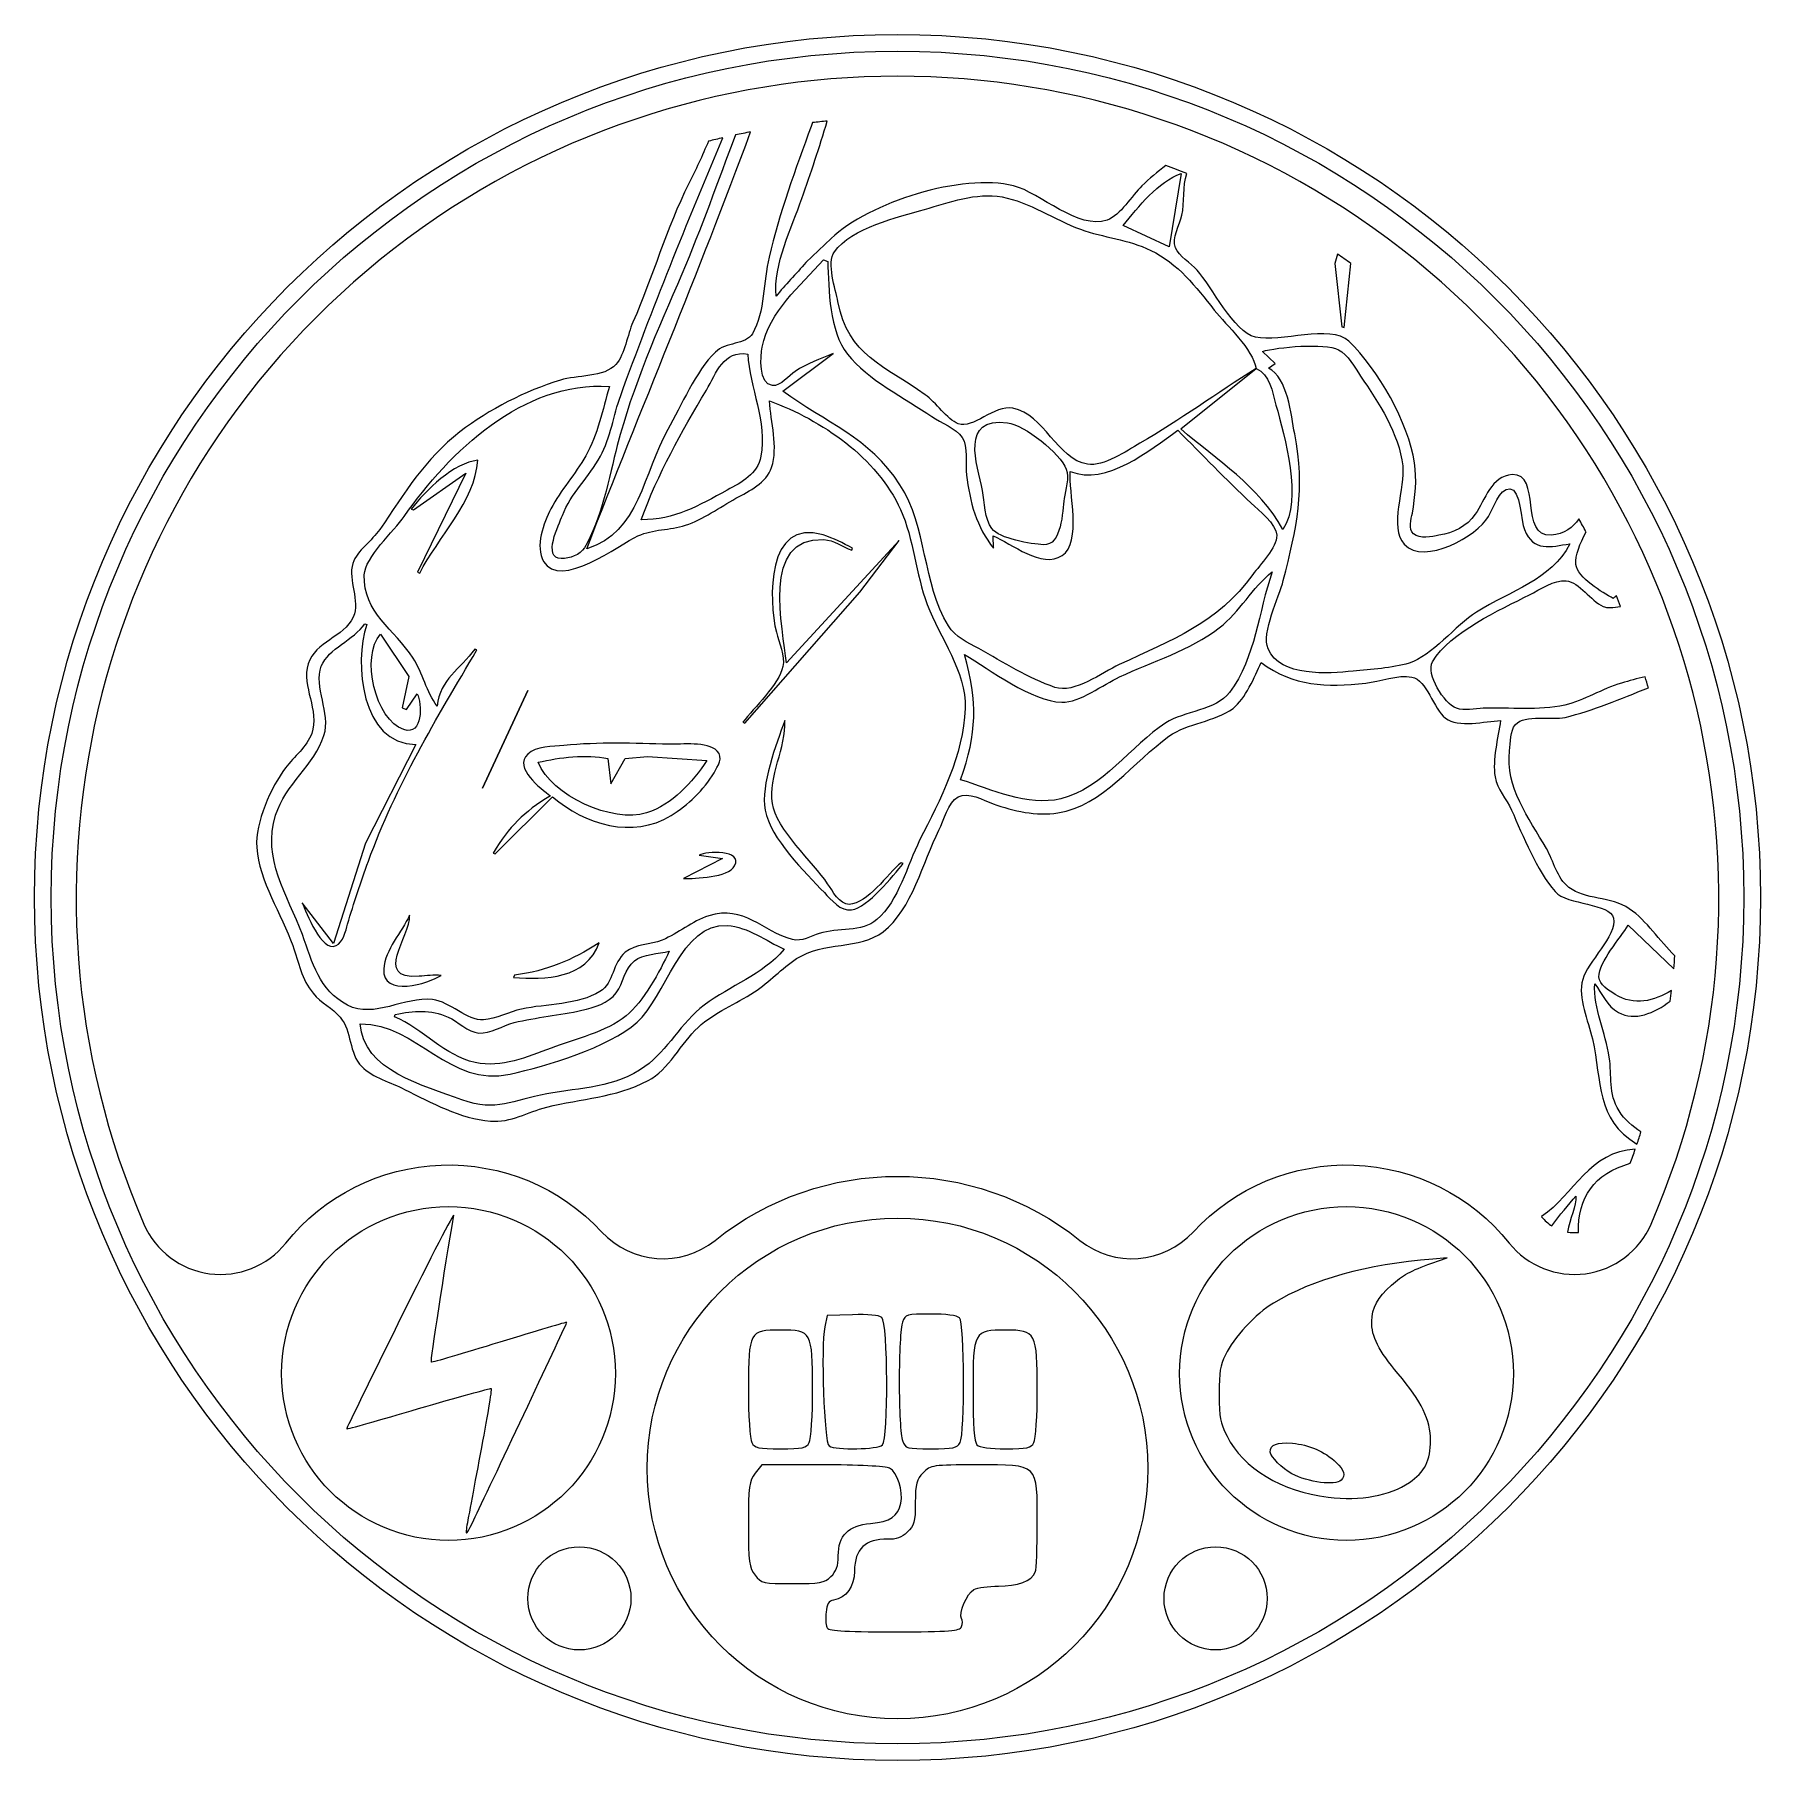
# Model space of a CAD drawing. Header units: millimetres. Extents: x -20.7 to 20.7, y -20.7 to 20.7.
import ezdxf

# ---------------------------------------------------------------- set-up
doc = ezdxf.new("R2010")
doc.units = ezdxf.units.MM
doc.layers.get('0').update_dxf_attribs({"linetype": 'CONTINUOUS'})

msp = doc.modelspace()

# ---------------------------------------------------------------- linework, layer by layer
for p, q in [((6.799, 17.357), (6.508, 15.595)), ((-1.588, 15.799), (-2.196, 15.222)), ((6.508, 15.595), (5.412, 16.111)), ((-1.776, 15.284), (-1.673, 15.246)), ((-2.746, 12.135), (-1.542, 13.039)), ((9.051, 12.802), (8.747, 13.088)), ((6.788, 11.233), (8.597, 12.676)), ((8.892, 12.685), (9.051, 12.802)), ((-11.603, 9.289), (-10.347, 10.174)), ((-10.347, 10.174), (-11.505, 7.795)), ((-11.654, 9.308), (-11.603, 9.289)), ((0.036, 8.555), (-2.664, 5.627)), ((-1.098, 8.326), (-1.08, 8.377)), ((-0.9, 7.32), (0.036, 8.555)), ((2.303, 8.372), (2.294, 8.667)), ((-11.505, 7.795), (-11.453, 7.776)), ((-3.658, 4.18), (-0.9, 7.32)), ((-12.77, 6.563), (-12.719, 6.544)), ((-12.395, 6.31), (-11.715, 5.298)), ((-10.081, 5.934), (-10.132, 5.953)), ((-11.715, 5.298), (-11.871, 4.543)), ((-11.768, 4.506), (-11.515, 4.88)), ((-11.871, 4.543), (-11.768, 4.506)), ((-3.709, 4.199), (-3.658, 4.18)), ((-11.548, 3.667), (-12.753, 1.304)), ((-6.942, 3.333), (-6.872, 2.724)), ((-6.872, 2.724), (-6.529, 3.328)), ((-6.529, 3.328), (-5.992, 3.378)), ((-5.992, 3.378), (-4.567, 3.285)), ((-9.642, 1.047), (-8.269, 2.415)), ((-12.753, 1.304), (-13.517, -1.102)), ((-9.693, 1.066), (-9.642, 1.047)), ((-4.198, 0.933), (-5.13, 0.455)), ((-4.75, 1.018), (-4.198, 0.933)), ((0.136, 0.815), (0.085, 0.833)), ((-13.517, -1.102), (-14.271, -0.128)), ((17.514, -0.666), (18.607, -1.708)), ((-9.184, -1.863), (-9.202, -1.914)), ((-12.056, -2.86), (-12.037, -2.808)), ((12.805, -8.767), (13.176, -8.636)), ((13.176, -8.636), (12.835, -8.665)), ((-1.683, -10.022), (-1.742, -10.292)), ((-1.082, -10), (-1.683, -10.022)), ((-3.255, -13.599), (-3.414, -13.802)), ((-1.794, -13.599), (-3.255, -13.599))]:
    msp.add_line(p, q)
for points in [[(18.061, -7.83, 1.523453), (-18.061, -7.83, 0.565024), (-14.665, -8.285, -0.458612), (-7.091, -8.016, 0.393426), (-4.373, -8.219, -0.35083), (4.373, -8.219, 0.393426), (7.091, -8.016, -0.458612), (14.665, -8.285, 0.565024)], [(10.867, 15.2, 0.005175), (10.55, 15.422), (10.48, 15.2), (10.654, 13.678), (10.706, 13.659)]]:
    msp.add_lwpolyline(points, format="xyb", close=True)
msp.add_lwpolyline([(-8.858, 4.964), (-9.946, 2.617)], close=True)
for centre, radius in [((0, 0), 20.685), ((0, 0), 20.685), ((0, 0), 20.285), ((-10.762, -11.41), 4), ((10.762, -11.41), 4), ((0, -13.685), 6), ((-7.625, -16.8), 1.236), ((7.625, -16.8), 1.236)]:
    msp.add_circle(centre, radius)
for centre, radius, start, end in [((0, 0), 18.685, 102.9461, 104.0266), ((0, 0), 18.685, 100.8611, 101.9884), ((0, 0), 18.685, 95.1665, 96.2605), ((0, 0), 18.685, 68.2176, 69.8632), ((0, 0), 18.685, 27.9681, 29.0635), ((0, 0), 18.685, 21.9312, 22.7557), ((0, 0), 18.685, 15.594, 16.4562), ((0, 0), 18.685, 354.755, 355.7157), ((0, 0), 18.685, 352.3688, 353.1437), ((0, 0), 18.685, 341.5549, 342.5079), ((0, 0), 18.685, 340.0634, 341.1534), ((10.762, -11.41), 6, 38.6921, 38.836), ((16.226, -7.034), 1, 218.6921, 237.017), ((16.226, -7.034), 1, 260.2512, 275.5737)]:
    msp.add_arc(centre, radius, start, end)
for points in [[(-7.447, 8.36), (-6.154, 11.696), (-4.764, 14.987), (-3.521, 18.35)], [(-6.635, 12.033), (-5.879, 14.111), (-5.049, 16.169), (-4.186, 18.21)], [(-3.881, 18.277), (-4.311, 17.167), (-4.698, 16.038), (-5.17, 14.943)], [(-2.07, 18.484), (-2.438, 17.473), (-2.831, 16.397), (-3.078, 15.349)], [(-2.291, 16.755), (-2.077, 17.365), (-1.873, 17.985), (-1.683, 18.609)], [(-2.038, 18.574), (-2.048, 18.544), (-2.059, 18.514), (-2.07, 18.484)], [(-4.529, 18.128), (-4.68, 17.782), (-4.837, 17.439), (-5.007, 17.102)], [(6.433, 17.543), (6.23, 17.393), (6.039, 17.228), (5.859, 17.057)], [(-5.007, 17.102), (-5.538, 16.048), (-5.861, 14.873), (-6.34, 13.793)], [(2.78, 17.059), (1.552, 17.372), (-0.687, 16.655), (-1.588, 15.799)], [(5.025, 16.237), (4.332, 15.992), (3.422, 16.895), (2.78, 17.059)], [(5.859, 17.057), (5.614, 16.825), (5.347, 16.351), (5.025, 16.237)], [(5.412, 16.111), (5.769, 16.556), (6.254, 17.154), (6.799, 17.357)], [(6.819, 16.357), (6.878, 16.639), (6.833, 17.063), (6.934, 17.351)], [(-2.91, 14.413), (-2.984, 15.155), (-2.533, 16.063), (-2.291, 16.755)], [(0.649, 16.493), (1.249, 16.669), (1.874, 16.9), (2.508, 16.791)], [(2.508, 16.791), (3.167, 16.677), (3.759, 16.242), (4.386, 16.017)], [(-1.512, 15.479), (-1.105, 16.053), (0.013, 16.306), (0.649, 16.493)], [(6.66, 15.573), (6.566, 15.806), (6.771, 16.127), (6.819, 16.357)], [(4.386, 16.017), (4.942, 15.818), (5.528, 15.772), (6.069, 15.512)], [(-3.078, 15.349), (-3.216, 14.761), (-3.176, 14.046), (-3.479, 13.514)], [(-1.428, 14.282), (-1.486, 14.583), (-1.703, 15.209), (-1.512, 15.479)], [(6.069, 15.512), (6.729, 15.194), (7.15, 14.642), (7.591, 14.081)], [(7.181, 15.04), (7.031, 15.205), (6.745, 15.363), (6.66, 15.573)], [(-5.17, 14.943), (-5.732, 13.637), (-6.363, 12.221), (-6.716, 10.837)], [(-3.245, 13.192), (-3.064, 14.063), (-2.349, 14.629), (-1.776, 15.284)], [(-2.196, 15.222), (-2.426, 14.942), (-2.701, 14.68), (-2.91, 14.413)], [(-1.673, 15.246), (-1.645, 14.564), (-1.637, 13.582), (-1.198, 13.022)], [(8.58, 13.431), (8.05, 13.556), (7.539, 14.645), (7.181, 15.04)], [(0.666, 12.052), (-0.317, 12.748), (-1.18, 12.985), (-1.428, 14.282)], [(7.591, 14.081), (7.888, 13.703), (8.517, 13.15), (8.597, 12.676)], [(-6.34, 13.793), (-6.477, 13.485), (-6.528, 13.034), (-6.75, 12.776)], [(-3.479, 13.514), (-3.629, 13.251), (-4.125, 13.311), (-4.365, 13.074)], [(10.82, 13.331), (10.367, 13.756), (9.181, 13.29), (8.58, 13.431)], [(12.392, 10.419), (12.249, 11.365), (11.521, 12.672), (10.82, 13.331)], [(-4.365, 13.074), (-4.833, 12.612), (-5.182, 11.789), (-5.508, 11.214)], [(-4.582, 12.161), (-4.335, 12.578), (-4.169, 13.124), (-3.59, 13.026)], [(-3.59, 13.026), (-3.539, 12.231), (-3.126, 11.389), (-3.275, 10.577)], [(-2.996, 12.27), (-3.33, 12.298), (-3.289, 12.979), (-3.245, 13.192)], [(-1.542, 13.039), (-1.842, 12.9), (-2.18, 12.801), (-2.451, 12.611)], [(-1.198, 13.022), (-0.723, 12.415), (0.191, 11.956), (0.826, 11.528)], [(8.747, 13.088), (9.107, 13.196), (10.236, 13.295), (10.571, 13.129)], [(10.571, 13.129), (10.796, 13.017), (10.963, 12.698), (11.1, 12.498)], [(-6.75, 12.776), (-7.018, 12.467), (-7.702, 12.52), (-8.077, 12.403)], [(-2.451, 12.611), (-2.597, 12.509), (-2.8, 12.254), (-2.996, 12.27)], [(8.597, 12.676), (7.657, 12.098), (6.77, 11.438), (5.811, 10.888)], [(8.597, 12.676), (8.925, 12.539), (8.983, 12.119), (9.071, 11.803)], [(9.52, 11.114), (9.429, 11.574), (9.355, 12.464), (8.892, 12.685)], [(11.1, 12.498), (11.531, 11.867), (12.021, 11.119), (12.11, 10.346)], [(-11.822, 9.136), (-10.75, 10.679), (-8.971, 12.391), (-6.907, 12.249)], [(-8.077, 12.403), (-8.937, 12.135), (-9.772, 11.71), (-10.488, 11.16)], [(-6.907, 12.249), (-7.059, 11.701), (-7.191, 11.089), (-7.472, 10.587)], [(-7.121, 10.576), (-6.875, 11.03), (-6.809, 11.555), (-6.635, 12.033)], [(-6.144, 9.053), (-5.74, 10.163), (-5.182, 11.149), (-4.582, 12.161)], [(0.057, 9.895), (-0.671, 11.027), (-1.732, 11.385), (-2.746, 12.135)], [(1.458, 11.354), (1.182, 11.465), (0.921, 11.871), (0.666, 12.052)], [(-3.018, 10.308), (-2.854, 10.802), (-3.042, 11.398), (-3.065, 11.901)], [(-3.065, 11.901), (-1.819, 11.447), (-0.489, 10.541), (0.071, 9.3)], [(2.766, 11.727), (2.321, 11.812), (1.797, 11.217), (1.458, 11.354)], [(4.553, 10.385), (3.835, 10.5), (3.512, 11.584), (2.766, 11.727)], [(9.071, 11.803), (9.28, 11.051), (9.716, 9.529), (9.238, 8.824)], [(-5.508, 11.214), (-6.086, 10.193), (-6.191, 8.729), (-7.447, 8.36)], [(0.826, 11.528), (1.038, 11.385), (1.404, 11.243), (1.549, 11.029)], [(2.036, 9.753), (1.913, 10.385), (1.484, 11.526), (2.639, 11.378)], [(2.639, 11.378), (3.042, 11.326), (3.904, 10.647), (4.046, 10.264)], [(4.14, 10.212), (5.002, 9.861), (6.051, 10.72), (6.718, 11.2)], [(6.718, 11.2), (7.301, 10.616), (7.872, 10.02), (8.474, 9.452)], [(9.238, 8.824), (8.653, 9.873), (7.669, 10.469), (6.788, 11.233)], [(-10.488, 11.16), (-11.323, 10.519), (-11.826, 9.678), (-12.408, 8.824)], [(-6.716, 10.837), (-6.906, 10.093), (-7.106, 9.039), (-7.504, 8.381)], [(1.549, 11.029), (1.7, 10.807), (1.626, 10.384), (1.656, 10.125)], [(5.811, 10.888), (5.49, 10.704), (4.939, 10.322), (4.553, 10.385)], [(9.247, 7.595), (9.574, 8.851), (9.777, 9.801), (9.52, 11.114)], [(-10.061, 10.479), (-10.625, 10.428), (-11.327, 9.752), (-11.654, 9.308)], [(-11.453, 7.776), (-11.02, 8.613), (-10.121, 9.504), (-10.061, 10.479)], [(-7.472, 10.587), (-7.72, 10.146), (-8.074, 9.767), (-8.308, 9.316)], [(-8.033, 9.157), (-7.834, 9.687), (-7.387, 10.084), (-7.121, 10.576)], [(-3.275, 10.577), (-3.354, 10.142), (-3.73, 9.958), (-4.086, 9.763)], [(12.11, 10.346), (12.168, 9.846), (11.776, 8.859), (12.146, 8.468)], [(12.341, 9.212), (12.411, 9.61), (12.452, 10.016), (12.392, 10.419)], [(-3.872, 9.569), (-3.555, 9.746), (-3.143, 9.937), (-3.018, 10.308)], [(1.656, 10.125), (1.727, 9.504), (1.896, 8.858), (2.303, 8.372)], [(3.946, 8.195), (4.428, 8.514), (4.1, 9.724), (4.14, 10.212)], [(4.046, 10.264), (4.121, 10.063), (4.029, 9.769), (3.998, 9.564)], [(14.735, 10.136), (14.235, 10.109), (14.082, 9.524), (13.849, 9.188)], [(15.665, 8.687), (14.9, 8.631), (15.448, 10.174), (14.735, 10.136)], [(-4.086, 9.763), (-4.769, 9.389), (-5.341, 9.053), (-6.144, 9.053)], [(-5.083, 8.923), (-4.656, 9.064), (-4.263, 9.351), (-3.872, 9.569)], [(1.219, 6.508), (0.591, 7.552), (0.719, 8.865), (0.057, 9.895)], [(2.26, 8.841), (2.092, 9.064), (2.088, 9.485), (2.036, 9.753)], [(3.998, 9.564), (3.951, 9.254), (3.939, 8.429), (3.497, 8.454)], [(14.166, 9.131), (14.273, 9.309), (14.416, 9.808), (14.681, 9.799)], [(14.681, 9.799), (14.934, 9.791), (14.95, 9.007), (15.026, 8.821)], [(-12.781, 7.734), (-12.766, 8.153), (-12.07, 8.779), (-11.822, 9.136)], [(-8.308, 9.316), (-8.484, 8.976), (-8.689, 8.419), (-8.484, 8.056)], [(-8.058, 8.124), (-8.521, 8.128), (-8.112, 8.945), (-8.033, 9.157)], [(0.071, 9.3), (0.394, 8.585), (0.435, 7.762), (0.712, 7.025)], [(8.474, 9.452), (8.661, 9.275), (9.08, 8.96), (9.09, 8.681)], [(12.146, 8.468), (12.637, 7.948), (13.891, 8.672), (14.166, 9.131)], [(12.367, 8.715), (12.235, 8.833), (12.315, 9.065), (12.341, 9.212)], [(13.849, 9.188), (13.644, 8.891), (13.327, 8.743), (12.979, 8.681)], [(-12.408, 8.824), (-12.595, 8.549), (-12.95, 8.326), (-13.053, 8.008)], [(-6.221, 8.667), (-5.855, 8.835), (-5.458, 8.8), (-5.083, 8.923)], [(-1.783, 8.689), (-3.147, 9.109), (-3.092, 7.125), (-2.904, 6.357)], [(-1.08, 8.377), (-1.31, 8.496), (-1.534, 8.612), (-1.783, 8.689)], [(3.497, 8.454), (3.209, 8.471), (2.44, 8.602), (2.26, 8.841)], [(12.979, 8.681), (12.806, 8.649), (12.515, 8.582), (12.367, 8.715)], [(15.026, 8.821), (15.25, 8.279), (15.643, 8.4), (16.116, 8.48)], [(16.332, 9.077), (16.191, 8.865), (15.992, 8.711), (15.665, 8.687)], [(16.262, 7.983), (16.242, 8.196), (16.36, 8.483), (16.503, 8.763)], [(-8.484, 8.056), (-8.091, 7.361), (-6.666, 8.464), (-6.221, 8.667)], [(-7.504, 8.381), (-7.606, 8.213), (-7.866, 8.122), (-8.058, 8.124)], [(-2.664, 5.627), (-2.735, 6.427), (-3.289, 8.665), (-1.765, 8.579)], [(-1.765, 8.579), (-1.526, 8.566), (-1.317, 8.41), (-1.098, 8.326)], [(2.294, 8.667), (2.729, 8.487), (3.463, 7.875), (3.946, 8.195)], [(9.09, 8.681), (9.1, 8.387), (8.683, 7.97), (8.519, 7.743)], [(16.116, 8.48), (15.658, 7.59), (14.7, 7.364), (13.879, 6.843)], [(-13.053, 8.008), (-13.185, 7.597), (-12.869, 7.114), (-13.047, 6.722)], [(17.155, 7.168), (16.902, 7.305), (16.292, 7.667), (16.262, 7.983)], [(-11.611, 5.738), (-12.059, 6.434), (-12.812, 6.824), (-12.781, 7.734)], [(8.519, 7.743), (7.671, 6.573), (6.582, 6.174), (5.315, 5.583)], [(7.711, 6.462), (8.209, 6.844), (8.503, 7.433), (8.984, 7.807)], [(8.984, 7.807), (8.64, 6.836), (8.597, 5.77), (7.956, 4.914)], [(8.881, 5.961), (8.717, 6.335), (9.148, 7.212), (9.247, 7.595)], [(15.15, 7.256), (15.388, 7.377), (15.749, 7.622), (16.026, 7.591)], [(16.026, 7.591), (16.354, 7.555), (16.612, 7.113), (16.911, 6.977)], [(12.825, 5.651), (13.239, 6.362), (14.448, 6.898), (15.15, 7.256)], [(17.231, 7.227), (17.204, 7.209), (17.179, 7.189), (17.155, 7.168)], [(-13.047, 6.722), (-13.269, 6.235), (-13.959, 6.137), (-14.127, 5.598)], [(0.712, 7.025), (1.014, 6.22), (1.65, 5.425), (1.622, 4.534)], [(13.879, 6.843), (13.385, 6.529), (12.8, 5.781), (12.265, 5.619)], [(16.911, 6.977), (17.005, 6.934), (17.158, 6.941), (17.333, 6.979)], [(-13.811, 5.541), (-13.641, 5.977), (-13.031, 6.168), (-12.77, 6.563)], [(-12.719, 6.544), (-13.035, 5.616), (-12.851, 3.676), (-11.548, 3.667)], [(-11.833, 4.023), (-12.519, 4.248), (-12.869, 5.787), (-12.395, 6.31)], [(-2.904, 6.357), (-2.846, 6.116), (-2.689, 5.789), (-2.745, 5.54)], [(1.953, 5.965), (1.695, 6.111), (1.377, 6.245), (1.219, 6.508)], [(5.324, 5.288), (6.122, 5.66), (7.005, 5.92), (7.711, 6.462)], [(-12.683, 0.87), (-12.019, 2.694), (-11.058, 4.277), (-10.081, 5.934)], [(-10.132, 5.953), (-10.483, 5.472), (-10.963, 5.231), (-11.037, 4.59)], [(1.51, 2.824), (1.918, 3.947), (1.912, 4.679), (1.609, 5.823)], [(1.609, 5.823), (2.209, 5.467), (3.224, 4.696), (3.936, 4.68)], [(3.774, 5.037), (3.146, 5.252), (2.53, 5.639), (1.953, 5.965)], [(10.919, 5.426), (10.332, 5.366), (9.181, 5.277), (8.881, 5.961)], [(-14.127, 5.598), (-14.294, 5.06), (-13.846, 4.488), (-14.04, 3.932)], [(-13.748, 3.884), (-13.572, 4.427), (-14.003, 5.047), (-13.811, 5.541)], [(-11.037, 4.59), (-11.29, 4.917), (-11.382, 5.382), (-11.611, 5.738)], [(-2.745, 5.54), (-2.845, 5.096), (-3.432, 4.557), (-3.709, 4.199)], [(5.315, 5.583), (4.903, 5.391), (4.235, 4.879), (3.774, 5.037)], [(8.042, 4.534), (8.334, 4.754), (8.566, 5.299), (8.717, 5.629)], [(8.717, 5.629), (9.502, 5.06), (10.269, 5.031), (11.224, 5.141)], [(12.265, 5.619), (11.843, 5.491), (11.356, 5.47), (10.919, 5.426)], [(13.396, 4.535), (13.105, 4.645), (12.653, 5.357), (12.825, 5.651)], [(3.936, 4.68), (4.368, 4.671), (4.938, 5.107), (5.324, 5.288)], [(11.224, 5.141), (11.557, 5.179), (11.994, 5.347), (12.326, 5.284)], [(12.326, 5.284), (12.694, 5.215), (12.843, 4.521), (13.134, 4.296)], [(17.351, 5.14), (16.888, 5), (16.461, 4.722), (15.992, 4.613)], [(16.001, 4.318), (16.673, 4.474), (17.333, 4.769), (17.997, 5.023)], [(17.92, 5.293), (17.732, 5.243), (17.542, 5.198), (17.351, 5.14)], [(-11.515, 4.88), (-11.388, 4.65), (-11.375, 3.873), (-11.833, 4.023)], [(7.956, 4.914), (7.637, 4.488), (6.864, 4.469), (6.428, 4.184)], [(15.992, 4.613), (15.362, 4.466), (14.677, 4.564), (14.038, 4.535)], [(-2.702, 4.241), (-2.909, 3.671), (-3.282, 2.704), (-3.173, 2.095)], [(-2.999, 2.253), (-3.097, 2.91), (-2.664, 3.589), (-2.702, 4.241)], [(1.622, 4.534), (1.586, 3.413), (1.024, 2.35), (0.531, 1.371)], [(6.428, 4.184), (5.602, 3.644), (4.906, 2.602), (3.911, 2.365)], [(6.505, 3.865), (6.96, 4.192), (7.601, 4.203), (8.042, 4.534)], [(13.134, 4.296), (13.44, 4.059), (14.086, 4.226), (14.456, 4.24)], [(14.038, 4.535), (13.844, 4.526), (13.581, 4.466), (13.396, 4.535)], [(14.456, 4.24), (14.395, 3.825), (14.255, 3.306), (14.322, 2.889)], [(14.673, 3.519), (14.697, 3.701), (14.681, 4.004), (14.81, 4.147)], [(14.81, 4.147), (15.037, 4.399), (15.691, 4.245), (16.001, 4.318)], [(-14.906, 1.971), (-14.671, 2.715), (-13.977, 3.173), (-13.748, 3.884)], [(-14.04, 3.932), (-14.153, 3.611), (-14.467, 3.375), (-14.667, 3.109)], [(3.846, 2.027), (4.909, 2.194), (5.677, 3.27), (6.505, 3.865)], [(-8.864, 3.438), (-9.208, 3.098), (-8.55, 2.617), (-8.32, 2.434)], [(-7.997, 3.643), (-8.253, 3.617), (-8.667, 3.632), (-8.864, 3.438)], [(-8.611, 3.24), (-8.098, 3.362), (-7.463, 3.438), (-6.942, 3.333)], [(-5.476, 3.674), (-6.312, 3.697), (-7.163, 3.728), (-7.997, 3.643)], [(-4.323, 3.511), (-4.569, 3.747), (-5.164, 3.666), (-5.476, 3.674)], [(-4.398, 2.99), (-4.31, 3.139), (-4.166, 3.36), (-4.323, 3.511)], [(15.553, 1.176), (15.139, 1.9), (14.555, 2.66), (14.673, 3.519)], [(-14.667, 3.109), (-15.018, 2.641), (-15.4, 1.8), (-15.359, 1.202)], [(-6.017, 2.027), (-6.816, 1.769), (-8.312, 2.449), (-8.611, 3.24)], [(-4.567, 3.285), (-4.931, 2.757), (-5.384, 2.231), (-6.017, 2.027)], [(-5.428, 1.965), (-5.024, 2.215), (-4.64, 2.579), (-4.398, 2.99)], [(3.911, 2.365), (3.123, 2.178), (2.249, 2.591), (1.51, 2.824)], [(14.322, 2.889), (14.37, 2.594), (14.596, 2.363), (14.716, 2.097)], [(-8.32, 2.434), (-8.969, 2.045), (-9.3, 1.704), (-9.693, 1.066)], [(-8.269, 2.415), (-7.492, 1.75), (-6.346, 1.396), (-5.428, 1.965)], [(-3.173, 2.095), (-3.051, 1.42), (-2.212, 0.598), (-1.752, 0.116)], [(-1.674, 0.331), (-2.024, 0.836), (-2.908, 1.65), (-2.999, 2.253)], [(0.993, 1.612), (1.113, 1.848), (1.204, 2.274), (1.453, 2.411)], [(1.453, 2.411), (1.696, 2.545), (2.06, 2.332), (2.292, 2.248)], [(2.292, 2.248), (2.776, 2.072), (3.329, 1.946), (3.846, 2.027)], [(14.716, 2.097), (14.998, 1.474), (15.313, 0.657), (15.765, 0.14)], [(-14.265, -0.889), (-14.62, 0.07), (-15.236, 0.926), (-14.906, 1.971)], [(0.531, 1.371), (0.229, 0.773), (0.029, -0.08), (-0.494, -0.531)], [(-0.342, -0.82), (0.343, -0.296), (0.619, 0.869), (0.993, 1.612)], [(-15.359, 1.202), (-15.303, 0.388), (-14.76, -0.395), (-14.497, -1.154)], [(-13.18, -0.642), (-13.032, -0.129), (-12.866, 0.367), (-12.683, 0.87)], [(-3.905, 0.761), (-3.697, 1.152), (-4.588, 1.106), (-4.75, 1.018)], [(0.085, 0.833), (-0.227, 0.574), (-0.728, -0.154), (-1.156, -0.164)], [(16.094, 0.242), (15.801, 0.472), (15.729, 0.868), (15.553, 1.176)], [(-5.13, 0.455), (-4.844, 0.455), (-4.059, 0.473), (-3.905, 0.761)], [(-1.102, -0.298), (-0.713, -0.233), (-0.105, 0.515), (0.136, 0.815)], [(-1.752, 0.116), (-1.597, -0.047), (-1.359, -0.34), (-1.102, -0.298)], [(-1.156, -0.164), (-1.393, -0.17), (-1.559, 0.165), (-1.674, 0.331)], [(15.765, 0.14), (16.047, -0.183), (17.089, -0.132), (17.162, -0.499)], [(17.541, -0.27), (17.101, 0.031), (16.478, -0.059), (16.094, 0.242)], [(-14.271, -0.128), (-14.166, -0.353), (-13.819, -1.318), (-13.455, -1.154)], [(-2.514, -1.008), (-3.244, -0.81), (-3.673, -0.174), (-4.522, -0.439)], [(18.633, -1.396), (18.258, -1.03), (17.97, -0.563), (17.541, -0.27)], [(-13.455, -1.154), (-13.288, -1.079), (-13.226, -0.8), (-13.18, -0.642)], [(-11.695, -0.423), (-11.882, -0.833), (-12.281, -1.249), (-12.314, -1.714)], [(-11.469, -1.888), (-12.587, -1.965), (-11.669, -0.946), (-11.695, -0.423)], [(-6.242, -2.992), (-5.57, -2.401), (-5.181, -0.599), (-4.082, -0.673)], [(-4.522, -0.439), (-4.936, -0.568), (-5.247, -0.855), (-5.637, -1.022)], [(-4.082, -0.673), (-3.574, -0.707), (-3.157, -1.038), (-2.713, -1.241)], [(-2.417, -1.466), (-1.782, -1.048), (-0.904, -1.25), (-0.342, -0.82)], [(-0.494, -0.531), (-0.852, -0.838), (-1.44, -0.725), (-1.874, -0.86)], [(17.162, -0.499), (17.245, -0.913), (16.536, -1.551), (16.423, -1.962)], [(16.812, -1.905), (16.805, -1.547), (17.331, -0.971), (17.514, -0.666)], [(-14.497, -1.154), (-14.361, -1.546), (-14.276, -1.966), (-14.01, -2.296)], [(-13.18, -2.581), (-13.876, -2.219), (-14.014, -1.564), (-14.265, -0.889)], [(-9.202, -1.914), (-8.455, -1.976), (-7.455, -1.953), (-7.15, -1.085)], [(-7.15, -1.085), (-7.825, -1.513), (-8.387, -1.754), (-9.184, -1.863)], [(-5.637, -1.022), (-5.931, -1.148), (-6.268, -1.098), (-6.527, -1.313)], [(-1.874, -0.86), (-2.074, -0.923), (-2.299, -1.066), (-2.514, -1.008)], [(-6.527, -1.313), (-6.832, -1.565), (-6.794, -2.042), (-7.134, -2.253)], [(-6.741, -2.285), (-6.565, -2.049), (-6.547, -1.713), (-6.305, -1.517)], [(-5.473, -1.287), (-5.69, -1.76), (-6.099, -2.509), (-6.504, -2.838)], [(-6.305, -1.517), (-6.107, -1.357), (-5.718, -1.345), (-5.473, -1.287)], [(-2.713, -1.241), (-3.256, -1.872), (-3.995, -2.101), (-4.635, -2.584)], [(-3.431, -2.264), (-3.073, -2.024), (-2.778, -1.703), (-2.417, -1.466)], [(-12.314, -1.714), (-12.363, -2.4), (-11.235, -2.065), (-10.936, -1.867)], [(-10.936, -1.867), (-11.117, -1.854), (-11.288, -1.876), (-11.469, -1.888)], [(16.423, -1.962), (16.297, -2.42), (16.557, -2.946), (16.657, -3.389)], [(17.061, -3.828), (16.975, -3.249), (16.677, -2.653), (16.712, -2.067)], [(16.712, -2.067), (16.884, -2.307), (17.011, -2.603), (17.28, -2.754)], [(17.203, -2.323), (17.064, -2.236), (16.815, -2.093), (16.812, -1.905)], [(-14.01, -2.296), (-13.824, -2.527), (-13.54, -2.649), (-13.355, -2.872)], [(-11.147, -2.446), (-11.818, -2.372), (-12.548, -2.91), (-13.18, -2.581)], [(-9.923, -2.932), (-10.314, -2.959), (-10.721, -2.493), (-11.147, -2.446)], [(-7.134, -2.253), (-7.652, -2.576), (-8.426, -2.551), (-9.012, -2.673)], [(-7.564, -2.703), (-7.274, -2.636), (-6.928, -2.535), (-6.741, -2.285)], [(-4.781, -3.115), (-4.373, -2.738), (-3.883, -2.567), (-3.431, -2.264)], [(18.551, -2.231), (18.131, -2.483), (17.66, -2.609), (17.203, -2.323)], [(17.28, -2.754), (17.67, -2.973), (18.151, -2.772), (18.52, -2.481)], [(-13.355, -2.872), (-13.08, -3.203), (-13.154, -3.736), (-12.839, -4.054)], [(-10.12, -3.955), (-10.854, -3.802), (-11.374, -3.142), (-12.056, -2.86)], [(-12.037, -2.808), (-11.605, -2.705), (-11.189, -2.681), (-10.774, -2.865)], [(-10.774, -2.865), (-10.541, -2.968), (-10.296, -3.228), (-10.038, -3.249)], [(-9.012, -2.673), (-9.31, -2.735), (-9.622, -2.912), (-9.923, -2.932)], [(-9.189, -3), (-8.654, -2.866), (-8.101, -2.827), (-7.564, -2.703)], [(-6.504, -2.838), (-6.977, -3.221), (-7.737, -3.397), (-8.302, -3.609)], [(-4.635, -2.584), (-5.182, -2.997), (-5.513, -3.66), (-6.053, -4.052)], [(-10.445, -4.847), (-11.345, -4.519), (-12.819, -4.143), (-12.876, -3.028)], [(-12.876, -3.028), (-11.504, -3.028), (-10.744, -4.565), (-9.288, -4.235)], [(-10.038, -3.249), (-9.762, -3.271), (-9.455, -3.066), (-9.189, -3)], [(-9.288, -4.235), (-8.393, -4.032), (-6.937, -3.602), (-6.242, -2.992)], [(-5.976, -4.388), (-5.496, -4.143), (-5.177, -3.483), (-4.781, -3.115)], [(-8.302, -3.609), (-8.888, -3.828), (-9.482, -4.089), (-10.12, -3.955)], [(16.657, -3.389), (16.892, -4.425), (16.724, -5.311), (17.725, -5.912)], [(-12.839, -4.054), (-12.578, -4.317), (-12.139, -4.434), (-11.814, -4.599)], [(-6.053, -4.052), (-6.753, -4.56), (-7.604, -4.559), (-8.409, -4.705)], [(17.295, -5.116), (17.034, -4.691), (17.128, -4.289), (17.061, -3.828)], [(-8.409, -5.025), (-7.559, -4.814), (-6.79, -4.805), (-5.976, -4.388)], [(-11.814, -4.599), (-11.187, -4.916), (-10.468, -5.303), (-9.757, -5.361)], [(-8.409, -4.705), (-9.236, -4.855), (-9.601, -5.154), (-10.445, -4.847)], [(-9.757, -5.361), (-9.265, -5.401), (-8.869, -5.14), (-8.409, -5.025)], [(17.821, -5.616), (17.614, -5.483), (17.426, -5.329), (17.295, -5.116)], [(17.683, -6.036), (16.596, -6.082), (16.218, -7.112), (15.436, -7.648)], [(16.323, -8.03), (16.302, -7.195), (16.689, -6.623), (17.565, -6.371)], [(15.681, -7.873), (15.876, -7.607), (16.08, -7.362), (16.261, -7.155)], [(16.261, -7.155), (16.272, -7.377), (16.112, -7.713), (16.057, -8.02)], [(-10.632, -7.614), (-10.616, -7.52), (-11.191, -8.632), (-11.91, -10.084)], [(-11.173, -11.138), (-11.197, -11.124), (-10.859, -8.915), (-10.632, -7.614)], [(12.835, -8.665), (11.227, -8.801), (9.957, -9.152), (9.012, -9.721)], [(11.837, -9.293), (12.101, -9.054), (12.304, -8.944), (12.805, -8.767)], [(11.367, -10.155), (11.371, -9.844), (11.51, -9.588), (11.837, -9.293)], [(9.012, -9.721), (8.599, -9.97), (8.047, -10.563), (7.861, -10.96)], [(-11.91, -10.084), (-12.629, -11.537), (-13.211, -12.732), (-13.203, -12.739)], [(-10.12, -14.841), (-9.699, -13.97), (-7.925, -10.205), (-7.925, -10.183)], [(-7.925, -10.183), (-7.925, -10.172), (-8.648, -10.386), (-9.532, -10.659)], [(-1.742, -10.292), (-1.842, -10.754), (-1.759, -13.071), (-1.639, -13.147)], [(-0.374, -10.067), (-0.442, -10.011), (-0.706, -9.986), (-1.082, -10)], [(-0.358, -13.123), (-0.214, -12.979), (-0.229, -10.187), (-0.374, -10.067)], [(0.117, -10.181), (0.076, -10.29), (0.042, -10.928), (0.042, -11.599)], [(0.794, -9.984), (0.219, -9.984), (0.189, -9.993), (0.117, -10.181)], [(1.488, -10.076), (1.432, -10.02), (1.16, -9.984), (0.794, -9.984)], [(1.501, -13.066), (1.618, -12.848), (1.607, -10.195), (1.488, -10.076)], [(12.001, -11.419), (11.527, -10.858), (11.362, -10.53), (11.367, -10.155)], [(-9.532, -10.659), (-10.417, -10.932), (-11.155, -11.148), (-11.173, -11.138)], [(-2.804, -10.368), (-3.551, -10.368), (-3.574, -10.409), (-3.574, -11.763)], [(-2.035, -11.763), (-2.035, -10.409), (-2.057, -10.368), (-2.804, -10.368)], [(2.598, -10.368), (1.826, -10.368), (1.811, -10.396), (1.811, -11.819)], [(3.35, -11.797), (3.35, -10.437), (3.314, -10.368), (2.598, -10.368)], [(7.861, -10.96), (7.729, -11.241), (7.713, -11.346), (7.713, -11.903)], [(12.778, -13.01), (12.777, -12.527), (12.56, -12.081), (12.001, -11.419)], [(-11.482, -12.251), (-10.543, -11.976), (-9.76, -11.759), (-9.741, -11.771)], [(-9.741, -11.771), (-9.723, -11.782), (-9.84, -12.491), (-10.002, -13.345)], [(-3.574, -11.763), (-3.574, -12.411), (-3.539, -12.982), (-3.494, -13.066)], [(-2.115, -13.066), (-2.07, -12.982), (-2.035, -12.411), (-2.035, -11.763)], [(0.042, -11.599), (0.042, -12.271), (0.076, -12.909), (0.117, -13.018)], [(1.811, -11.819), (1.811, -12.658), (1.84, -13.059), (1.904, -13.123)], [(3.27, -13.066), (3.315, -12.983), (3.35, -12.422), (3.35, -11.797)], [(7.713, -11.903), (7.713, -12.498), (7.723, -12.551), (7.9, -12.911)], [(-13.203, -12.739), (-13.195, -12.747), (-12.421, -12.527), (-11.482, -12.251)], [(-3.494, -13.066), (-3.425, -13.194), (-3.329, -13.215), (-2.804, -13.215)], [(-2.804, -13.215), (-2.28, -13.215), (-2.183, -13.194), (-2.115, -13.066)], [(-1.639, -13.147), (-1.479, -13.248), (-0.464, -13.229), (-0.358, -13.123)], [(0.117, -13.018), (0.189, -13.207), (0.218, -13.215), (0.807, -13.215)], [(0.807, -13.215), (1.336, -13.215), (1.432, -13.194), (1.501, -13.066)], [(1.904, -13.123), (1.96, -13.178), (2.231, -13.215), (2.593, -13.215)], [(2.593, -13.215), (3.105, -13.215), (3.202, -13.194), (3.27, -13.066)], [(7.9, -12.911), (8.277, -13.677), (9.213, -14.242), (10.32, -14.373)], [(8.936, -13.292), (8.936, -13.112), (9.089, -13.052), (9.465, -13.082)], [(9.465, -13.082), (9.866, -13.114), (10.237, -13.276), (10.516, -13.541)], [(12.269, -14.022), (12.635, -13.774), (12.778, -13.49), (12.778, -13.01)], [(-10.002, -13.345), (-10.164, -14.199), (-10.313, -15), (-10.332, -15.126)], [(-0.19, -13.676), (-0.27, -13.633), (-0.974, -13.599), (-1.794, -13.599)], [(1.91, -13.599), (0.839, -13.599), (0.799, -13.605), (0.616, -13.788)], [(3.35, -15.002), (3.35, -13.562), (3.389, -13.599), (1.91, -13.599)], [(9.449, -13.812), (9.232, -13.699), (8.936, -13.4), (8.936, -13.292)], [(10.516, -13.541), (10.71, -13.726), (10.745, -13.855), (10.632, -13.968)], [(-3.414, -13.802), (-3.557, -13.984), (-3.574, -14.109), (-3.574, -15.023)], [(0.082, -14.515), (0.144, -14.232), (-0.004, -13.775), (-0.19, -13.676)], [(0.616, -13.788), (0.452, -13.952), (0.427, -14.047), (0.427, -14.506)], [(10.632, -13.968), (10.496, -14.104), (9.848, -14.019), (9.449, -13.812)], [(10.32, -14.373), (11.105, -14.465), (11.8, -14.34), (12.269, -14.022)], [(-10.332, -15.126), (-10.362, -15.317), (-10.328, -15.272), (-10.12, -14.841)], [(-0.646, -15.003), (-0.172, -14.96), (0.011, -14.837), (0.082, -14.515)], [(0.427, -14.506), (0.427, -14.969), (0.403, -15.056), (0.235, -15.214)], [(-3.574, -15.023), (-3.574, -15.936), (-3.557, -16.061), (-3.414, -16.243)], [(-1.42, -15.783), (-1.42, -15.292), (-1.181, -15.052), (-0.646, -15.003)], [(0.235, -15.214), (0.101, -15.341), (-0.038, -15.391), (-0.235, -15.383)], [(3.302, -16.173), (3.329, -16.105), (3.35, -15.578), (3.35, -15.002)], [(-0.235, -15.383), (-0.764, -15.363), (-1.029, -15.616), (-1.032, -16.144)], [(-1.598, -16.279), (-1.465, -16.154), (-1.42, -16.027), (-1.42, -15.783)], [(-3.414, -16.243), (-3.262, -16.437), (-3.222, -16.446), (-2.515, -16.446)], [(-2.515, -16.446), (-1.862, -16.446), (-1.755, -16.426), (-1.598, -16.279)], [(-1.032, -16.144), (-1.035, -16.52), (-1.227, -16.788), (-1.535, -16.843)], [(1.831, -16.589), (1.92, -16.542), (2.184, -16.504), (2.418, -16.507)], [(2.418, -16.507), (2.87, -16.511), (3.224, -16.377), (3.302, -16.173)], [(-1.535, -16.843), (-1.646, -16.863), (-1.696, -16.942), (-1.713, -17.127)], [(1.537, -17.284), (1.46, -17.159), (1.663, -16.679), (1.831, -16.589)], [(-1.713, -17.127), (-1.727, -17.268), (-1.719, -17.432), (-1.697, -17.492)], [(1.534, -17.477), (1.56, -17.41), (1.561, -17.323), (1.537, -17.284)], [(-1.697, -17.492), (-1.663, -17.58), (-1.362, -17.6), (-0.084, -17.6)], [(-0.084, -17.6), (1.281, -17.6), (1.493, -17.584), (1.534, -17.477)]]:
    msp.add_open_spline(points, degree=3)

doc.saveas('drawing.dxf')
